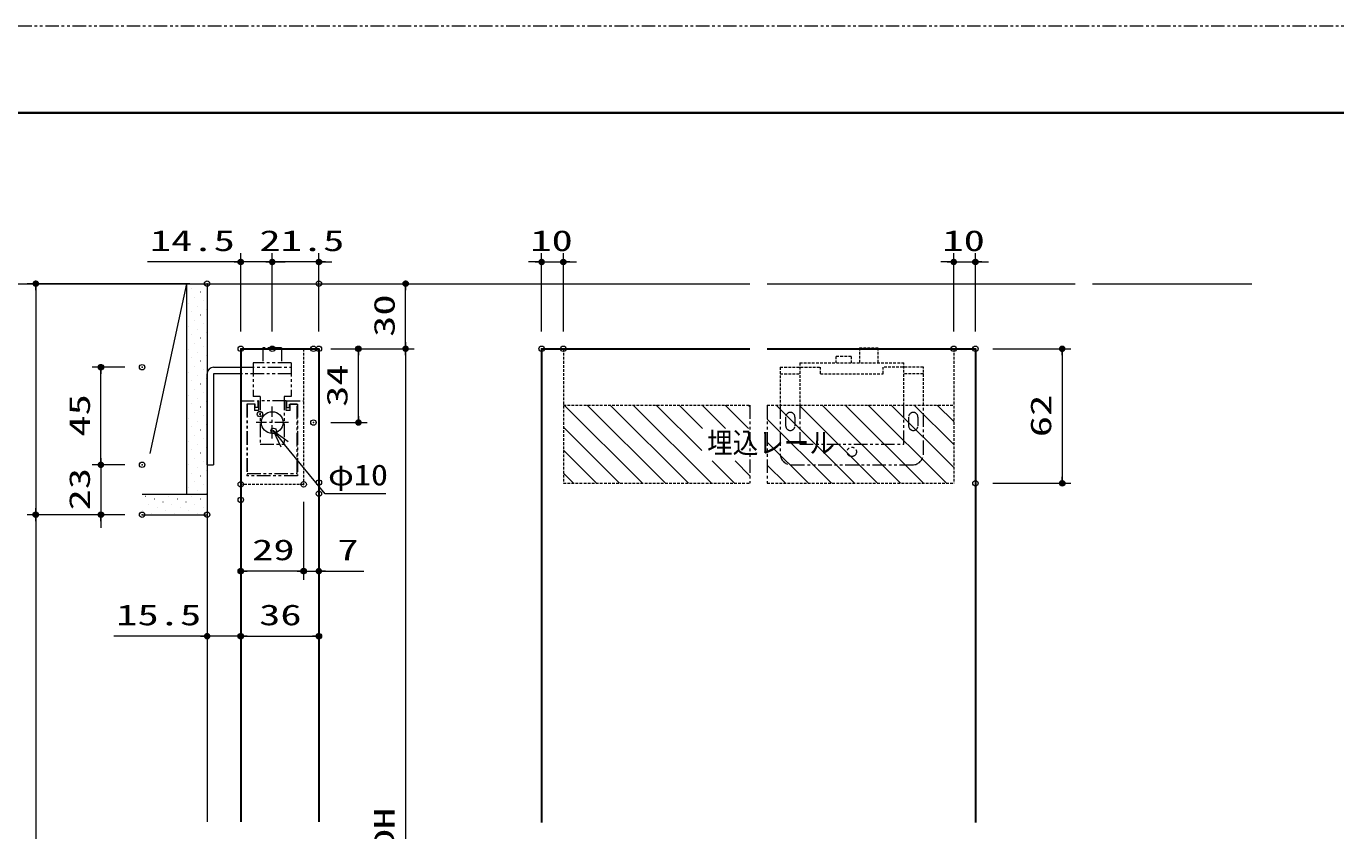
# Model space of a CAD drawing. Units: millimetres, scale not verified. Extents: x -1306 to 1306, y -607 to 607.
# Drawn here: x -866 to -262, y 223 to 594 of the extents above; entities that cross this region are included whole.
import ezdxf
from ezdxf.enums import TextEntityAlignment as Align

# ---------------------------------------------------------------- set-up
doc = ezdxf.new("R2010")
doc.units = ezdxf.units.MM
doc.header["$LTSCALE"] = 5
doc.header["$PDMODE"] = 32
doc.header["$PDSIZE"] = 2.5
for name, pattern in [('USER1', [0.375, 0.25, -0.125]), ('USER2', [2.5, 1.25, -0.25, 0.25, -0.25, 0.25, -0.25]), ('USER3', [2, 1.25, -0.25, 0.25, -0.25])]:
    doc.linetypes.add(name, pattern=pattern)
for name, color, linetype, lineweight in [('0-1_線(黄)', 2, 'Continuous', 15), ('0-2_点線(水)', 4, 'USER1', 9), ('0-3_ハッチング', 6, 'Continuous', 9), ('0-4_線(白)', 7, 'Continuous', 30), ('0-5_線(水)', 4, 'Continuous', 9), ('0-6_寸法線', 3, 'Continuous', 13), ('0-7_0', 3, 'Continuous', 25), ('0-8_DEFPOINTS', 7, 'Continuous', 5), ('0-9_陰線', 1, 'USER2', 9), ('0-A_中心線', 3, 'USER3', 9), ('0-E_図面枠', 7, 'Continuous', 35)]:
    doc.layers.add(name, color=color, linetype=linetype, lineweight=lineweight)
doc.styles.add('ＭＳ ゴシック', font='')
doc.styles.get('ＭＳ ゴシック').set_extended_font_data('MS Gothic')

# ---------------------------------------------------------------- blocks, each defined once
blk = doc.blocks.new('_DOT')
at = {"layer": '0-7_0'}
blk.add_line((-2.5, 0), (-5, 0), dxfattribs=at)
for points in [[(0, 0), (-2.5, 0), (-2.48, 0.313)], [(0, 0), (-2.48, -0.313), (-2.5, 0)], [(0, 0), (-2.48, 0.313), (-2.421, 0.622)], [(0, 0), (-2.421, -0.622), (-2.48, -0.313)], [(0, 0), (-2.421, 0.622), (-2.324, 0.92)], [(0, 0), (-2.324, -0.92), (-2.421, -0.622)], [(0, 0), (-2.324, 0.92), (-2.191, 1.204)], [(0, 0), (-2.191, -1.204), (-2.324, -0.92)], [(0, 0), (-2.191, 1.204), (-2.023, 1.469)], [(0, 0), (-2.023, -1.469), (-2.191, -1.204)], [(0, 0), (-2.023, 1.469), (-1.822, 1.711)], [(0, 0), (-1.822, -1.711), (-2.023, -1.469)], [(0, 0), (-1.822, 1.711), (-1.594, 1.926)], [(0, 0), (-1.594, -1.926), (-1.822, -1.711)], [(0, 0), (-1.594, 1.926), (-1.34, 2.111)], [(0, 0), (-1.34, -2.111), (-1.594, -1.926)], [(0, 0), (-1.34, 2.111), (-1.064, 2.262)], [(0, 0), (-1.064, -2.262), (-1.34, -2.111)], [(0, 0), (-1.064, 2.262), (-0.773, 2.378)], [(0, 0), (-0.773, -2.378), (-1.064, -2.262)], [(0, 0), (-0.773, 2.378), (-0.468, 2.456)], [(0, 0), (-0.468, -2.456), (-0.773, -2.378)], [(0, 0), (-0.468, 2.456), (-0.157, 2.495)], [(0, 0), (-0.157, -2.495), (-0.468, -2.456)], [(0, 0), (-0.157, 2.495), (0.157, 2.495)], [(0, 0), (0.157, -2.495), (-0.157, -2.495)], [(0, 0), (0.157, 2.495), (0.468, 2.456)], [(0, 0), (0.468, 2.456), (0.773, 2.378)], [(0, 0), (0.773, 2.378), (1.064, 2.262)], [(0, 0), (1.064, 2.262), (1.34, 2.111)], [(0, 0), (1.34, 2.111), (1.594, 1.926)], [(0, 0), (1.594, 1.926), (1.822, 1.711)], [(0, 0), (1.822, 1.711), (2.023, 1.469)], [(0, 0), (2.023, 1.469), (2.191, 1.204)], [(0, 0), (2.191, 1.204), (2.324, 0.92)], [(0, 0), (2.324, 0.92), (2.421, 0.622)], [(0, 0), (2.421, 0.622), (2.48, 0.313)], [(0, 0), (2.48, 0.313), (2.5, 0)], [(0, 0), (0.468, -2.456), (0.157, -2.495)], [(0, 0), (0.773, -2.378), (0.468, -2.456)], [(0, 0), (1.064, -2.262), (0.773, -2.378)], [(0, 0), (1.34, -2.111), (1.064, -2.262)], [(0, 0), (1.594, -1.926), (1.34, -2.111)], [(0, 0), (1.822, -1.711), (1.594, -1.926)], [(0, 0), (2.023, -1.469), (1.822, -1.711)], [(0, 0), (2.191, -1.204), (2.023, -1.469)], [(0, 0), (2.324, -0.92), (2.191, -1.204)], [(0, 0), (2.421, -0.622), (2.324, -0.92)], [(0, 0), (2.48, -0.313), (2.421, -0.622)], [(0, 0), (2.5, 0), (2.48, -0.313)]]:
    blk.add_solid(points, dxfattribs=at)
blk = doc.blocks.new('_Open30')
at = {"layer": '0-7_0', "lineweight": 9}
blk.add_line((0, 0), (-5, 0), dxfattribs=at)
blk.add_lwpolyline([(-5, 1.34), (0, 0), (-5, -1.34)], dxfattribs=at)

msp = doc.modelspace()

# ---------------------------------------------------------------- linework, layer by layer
at = {"layer": '0-1_線(黄)'}
for p, q in [((-1230.084, 475.316), (-531.867, 475.316)), ((-791.604, 475.316), (-808.604, 396.983)), ((-791.604, 475.316), (-791.604, 378.316)), ((-782.104, 475.316), (-782.104, 368.816)), ((-523.867, 475.316), (-381.867, 475.316)), ((-373.867, 475.316), (-300.409, 475.316)), ((-779.104, 436.816), (-766.604, 436.816)), ((-782.104, 391.816), (-782.104, 433.816)), ((-782.104, 391.816), (-782.104, 433.816)), ((-782.104, 391.816), (-779.104, 391.816)), ((-812.104, 378.316), (-782.104, 378.316)), ((-812.104, 368.816), (-782.104, 368.816))]:
    msp.add_line(p, q, dxfattribs=at)
msp.add_lwpolyline([(-766.604, 433.816), (-779.104, 433.816), (-779.104, 391.816)], dxfattribs=at)
msp.add_arc((-779.104, 433.816), 3, 90, 180, dxfattribs=at)
at = {"layer": '0-2_点線(水)'}
for p, q in [((-617.866, 445.316), (-617.866, 383.316)), ((-485.168, 441.816), (-485.168, 438.816)), ((-481.368, 445.816), (-481.368, 438.816)), ((-437.868, 445.316), (-437.868, 383.316)), ((-517.868, 436.816), (-499.368, 436.816)), ((-517.868, 436.816), (-517.868, 419.316)), ((-508.868, 438.816), (-460.868, 438.816)), ((-508.868, 438.816), (-508.868, 419.316)), ((-499.368, 433.816), (-499.368, 436.816)), ((-451.868, 436.816), (-470.368, 436.816)), ((-470.368, 433.816), (-470.368, 436.816)), ((-460.868, 419.316), (-460.868, 438.816)), ((-451.868, 419.316), (-451.868, 436.816)), ((-517.868, 433.816), (-508.868, 433.816)), ((-499.368, 433.816), (-470.368, 433.816)), ((-451.868, 433.816), (-460.868, 433.816)), ((-617.866, 419.316), (-531.867, 419.316)), ((-523.867, 419.316), (-437.868, 419.316)), ((-617.866, 383.316), (-531.867, 383.316)), ((-523.867, 383.316), (-437.868, 383.316))]:
    msp.add_line(p, q, dxfattribs=at)
for points in [[(-737.604, 445.316), (-737.604, 382.816), (-766.604, 382.816)], [(-485.168, 441.816), (-492.168, 441.816), (-492.168, 438.816)], [(-481.368, 445.816), (-472.868, 445.816), (-472.868, 438.816)]]:
    msp.add_lwpolyline(points, dxfattribs=at)
at = {"layer": '0-3_ハッチング'}
for p, q in [((-789.241, 472.9), (-789.191, 472.9)), ((-785.264, 471.575), (-785.214, 471.575)), ((-782.612, 474.226), (-782.562, 474.226)), ((-790.567, 466.271), (-790.517, 466.271)), ((-787.915, 468.923), (-787.865, 468.923)), ((-783.938, 467.597), (-783.888, 467.597)), ((-789.241, 462.294), (-789.191, 462.294)), ((-786.589, 464.945), (-786.539, 464.945)), ((-785.264, 460.968), (-785.214, 460.968)), ((-782.612, 463.62), (-782.562, 463.62)), ((-790.567, 455.665), (-790.517, 455.665)), ((-787.915, 458.316), (-787.865, 458.316)), ((-786.589, 454.339), (-786.539, 454.339)), ((-783.938, 456.991), (-783.888, 456.991)), ((-782.612, 453.013), (-782.562, 453.013)), ((-789.241, 451.687), (-789.191, 451.687)), ((-787.915, 447.71), (-787.865, 447.71)), ((-785.264, 450.361), (-785.214, 450.361)), ((-790.567, 445.058), (-790.517, 445.058)), ((-789.241, 441.081), (-789.191, 441.081)), ((-786.589, 443.732), (-786.539, 443.732)), ((-783.938, 446.384), (-783.888, 446.384)), ((-782.612, 442.406), (-782.562, 442.406)), ((-787.915, 437.103), (-787.865, 437.103)), ((-785.264, 439.755), (-785.214, 439.755)), ((-783.938, 435.777), (-783.888, 435.777)), ((-790.567, 434.452), (-790.517, 434.452)), ((-789.241, 430.474), (-789.191, 430.474)), ((-786.589, 433.126), (-786.539, 433.126)), ((-785.264, 429.148), (-785.214, 429.148)), ((-782.612, 431.8), (-782.562, 431.8)), ((-790.567, 423.845), (-790.517, 423.845)), ((-787.915, 426.497), (-787.865, 426.497)), ((-783.938, 425.171), (-783.888, 425.171)), ((-789.241, 419.867), (-789.191, 419.867)), ((-786.589, 422.519), (-786.539, 422.519)), ((-785.264, 418.542), (-785.214, 418.542)), ((-782.612, 421.193), (-782.562, 421.193)), ((-581.435, 383.316), (-617.435, 419.316)), ((-570.828, 383.316), (-606.828, 419.316)), ((-560.222, 383.316), (-596.222, 419.316)), ((-549.615, 383.316), (-585.615, 419.316)), ((-554.067, 398.375), (-575.009, 419.316)), ((-553.718, 408.632), (-564.402, 419.316)), ((-543.111, 408.632), (-553.795, 419.316)), ((-532.505, 408.632), (-543.189, 419.316)), ((-531.867, 418.601), (-532.582, 419.316)), ((-483.69, 383.316), (-519.69, 419.316)), ((-473.083, 383.316), (-509.083, 419.316)), ((-462.477, 383.316), (-498.477, 419.316)), ((-451.87, 383.316), (-487.87, 419.316)), ((-441.263, 383.316), (-477.263, 419.316)), ((-437.868, 390.528), (-466.657, 419.316)), ((-437.868, 401.134), (-456.05, 419.316)), ((-437.868, 411.741), (-445.444, 419.316)), ((-790.567, 413.238), (-790.517, 413.238)), ((-787.915, 415.89), (-787.865, 415.89)), ((-786.589, 411.912), (-786.539, 411.912)), ((-783.938, 414.564), (-783.888, 414.564)), ((-494.296, 383.316), (-523.867, 412.887)), ((-789.241, 409.261), (-789.191, 409.261)), ((-787.915, 405.283), (-787.865, 405.283)), ((-785.264, 407.935), (-785.214, 407.935)), ((-782.612, 410.587), (-782.562, 410.587)), ((-592.042, 383.316), (-617.866, 409.141)), ((-790.567, 402.632), (-790.517, 402.632)), ((-789.241, 398.654), (-789.191, 398.654)), ((-786.589, 401.306), (-786.539, 401.306)), ((-783.938, 403.958), (-783.888, 403.958)), ((-782.612, 399.98), (-782.562, 399.98)), ((-602.648, 383.316), (-617.866, 398.534)), ((-504.903, 383.316), (-523.867, 402.28)), ((-787.915, 394.677), (-787.865, 394.677)), ((-785.264, 397.328), (-785.214, 397.328)), ((-783.938, 393.351), (-783.888, 393.351)), ((-539.009, 383.316), (-549.324, 393.632)), ((-531.867, 386.781), (-538.718, 393.632)), ((-790.567, 392.025), (-790.517, 392.025)), ((-789.241, 388.048), (-789.191, 388.048)), ((-786.589, 390.699), (-786.539, 390.699)), ((-785.264, 386.722), (-785.214, 386.722)), ((-782.612, 389.373), (-782.562, 389.373)), ((-613.255, 383.316), (-617.866, 387.928)), ((-515.51, 383.316), (-523.867, 391.674)), ((-790.567, 381.418), (-790.517, 381.418)), ((-787.915, 384.07), (-787.865, 384.07)), ((-783.938, 382.744), (-783.888, 382.744)), ((-810.454, 377.441), (-810.404, 377.441)), ((-806.477, 376.115), (-806.427, 376.115)), ((-802.499, 374.789), (-802.449, 374.789)), ((-799.848, 377.441), (-799.798, 377.441)), ((-795.87, 376.115), (-795.82, 376.115)), ((-791.893, 374.789), (-791.843, 374.789)), ((-789.241, 377.441), (-789.191, 377.441)), ((-786.589, 380.093), (-786.539, 380.093)), ((-785.264, 376.115), (-785.214, 376.115)), ((-782.612, 378.767), (-782.562, 378.767)), ((-811.78, 370.812), (-811.73, 370.812)), ((-809.128, 373.464), (-809.078, 373.464)), ((-807.803, 369.486), (-807.753, 369.486)), ((-805.151, 372.138), (-805.101, 372.138)), ((-801.174, 370.812), (-801.124, 370.812)), ((-798.522, 373.464), (-798.472, 373.464)), ((-797.196, 369.486), (-797.146, 369.486)), ((-794.544, 372.138), (-794.494, 372.138)), ((-790.567, 370.812), (-790.517, 370.812)), ((-787.915, 373.464), (-787.865, 373.464)), ((-786.589, 369.486), (-786.539, 369.486)), ((-783.938, 372.138), (-783.888, 372.138))]:
    msp.add_line(p, q, dxfattribs=at)
at = {"layer": '0-4_線(白)'}
for p, q in [((-766.604, 445.316), (-766.604, 227.24)), ((-627.866, 445.316), (-627.866, 227.002)), ((-627.866, 445.316), (-531.867, 445.316)), ((-523.867, 445.316), (-427.868, 445.316)), ((-427.868, 445.316), (-427.868, 227.002))]:
    msp.add_line(p, q, dxfattribs=at)
msp.add_lwpolyline([(-766.604, 445.316), (-730.604, 445.316), (-730.604, 227.24)], dxfattribs=at)
at = {"layer": '0-5_線(水)'}
msp.add_line((-782.104, 368.816), (-782.104, 227.24), dxfattribs=at)
msp.add_circle((-752.104, 411.316), 5, dxfattribs=at)
at = {"layer": '0-6_寸法線'}
for p, q in [((-766.604, 453.316), (-766.604, 489.316)), ((-752.104, 453.316), (-752.104, 489.316)), ((-752.104, 453.316), (-752.104, 489.316)), ((-730.604, 453.316), (-730.604, 489.316)), ((-627.866, 453.316), (-627.866, 489.316)), ((-617.866, 453.316), (-617.866, 489.316)), ((-437.868, 453.316), (-437.868, 489.316)), ((-427.868, 453.316), (-427.868, 489.316)), ((-769.604, 485.316), (-809.652, 485.316)), ((-752.104, 485.316), (-766.604, 485.316)), ((-755.104, 485.316), (-758.104, 485.316)), ((-730.604, 485.316), (-752.104, 485.316)), ((-749.104, 485.316), (-746.104, 485.316)), ((-727.604, 485.316), (-724.604, 485.316)), ((-630.866, 485.316), (-633.866, 485.316)), ((-627.866, 485.316), (-617.866, 485.316)), ((-614.866, 485.316), (-611.866, 485.316)), ((-440.868, 485.316), (-443.868, 485.316)), ((-437.868, 485.316), (-427.868, 485.316)), ((-424.868, 485.316), (-421.868, 485.316)), ((-790.104, 475.316), (-865.104, 475.316)), ((-861.104, 472.316), (-861.104, 371.816)), ((-722.604, 475.316), (-686.604, 475.316)), ((-690.604, 448.316), (-690.604, 472.316)), ((-725.104, 445.316), (-708.354, 445.316)), ((-722.604, 445.316), (-686.604, 445.316)), ((-722.604, 445.316), (-686.604, 445.316)), ((-712.354, 414.316), (-712.354, 442.316)), ((-690.604, 442.316), (-690.604, 6.316)), ((-419.868, 445.316), (-383.868, 445.316)), ((-387.868, 442.316), (-387.868, 386.316)), ((-820.104, 436.816), (-835.104, 436.816)), ((-831.104, 394.816), (-831.104, 433.816)), ((-725.104, 411.316), (-708.354, 411.316)), ((-831.104, 394.816), (-831.104, 397.816)), ((-820.104, 391.816), (-835.104, 391.816)), ((-820.104, 391.816), (-835.104, 391.816)), ((-831.104, 391.816), (-831.104, 368.816)), ((-419.868, 383.316), (-383.868, 383.316)), ((-766.604, 374.816), (-766.604, 338.816)), ((-766.604, 374.816), (-766.604, 308.816)), ((-737.604, 374.816), (-737.604, 338.816)), ((-737.604, 374.816), (-737.604, 338.816)), ((-730.604, 375.637), (-730.604, 338.816)), ((-820.104, 368.816), (-865.104, 368.816)), ((-820.104, 368.816), (-865.104, 368.816)), ((-820.104, 368.816), (-835.104, 368.816)), ((-730.604, 370.51), (-730.604, 308.816)), ((-861.104, 365.816), (-861.104, -1.684)), ((-831.104, 365.816), (-831.104, 362.816)), ((-766.604, 367.642), (-766.604, 308.816)), ((-782.104, 360.816), (-782.104, 308.816)), ((-740.604, 342.816), (-763.604, 342.816)), ((-740.604, 342.816), (-743.604, 342.816)), ((-737.604, 342.816), (-730.604, 342.816)), ((-727.604, 342.816), (-709.937, 342.816)), ((-785.104, 312.816), (-825.152, 312.816)), ((-766.604, 312.816), (-782.104, 312.816)), ((-763.604, 312.816), (-733.604, 312.816)), ((-763.604, 312.816), (-760.604, 312.816))]:
    msp.add_line(p, q, dxfattribs=at)
at = {"layer": '0-6_寸法線', "lineweight": 9}
msp.add_lwpolyline([(-699.701, 378.51), (-727.739, 378.51), (-746.368, 401.259)], dxfattribs=at)
at = {"layer": '0-8_DEFPOINTS'}
for p in [(-766.604, 485.316), (-730.604, 485.316), (-617.866, 485.316), (-427.868, 485.316), (-782.104, 475.316), (-730.604, 475.316), (-690.604, 475.316), (-766.604, 445.316), (-752.104, 445.316), (-733.104, 445.316), (-730.604, 445.316), (-730.604, 445.316), (-712.354, 445.316), (-627.866, 445.316), (-617.866, 445.316), (-437.868, 445.316), (-427.868, 445.316), (-427.868, 445.316), (-831.104, 436.816), (-812.104, 436.816), (-757.772, 415.185), (-733.104, 411.316), (-751.436, 407.448), (-812.104, 391.816), (-766.604, 382.816), (-737.604, 382.816), (-730.604, 383.637), (-427.868, 383.316), (-387.868, 383.316), (-766.604, 375.642), (-730.604, 378.51), (-861.104, 368.816), (-831.104, 368.816), (-812.104, 368.816), (-782.104, 368.816), (-766.604, 342.816), (-737.604, 342.816), (-766.604, 312.816), (-730.604, 312.816)]:
    msp.add_point(p, dxfattribs=at)
at = {"layer": '0-9_陰線', "color": 4}
msp.add_line((387.036, 594), (-1292.964, 594), dxfattribs=at)
at = {"layer": '0-9_陰線'}
for p, q in [((-747.854, 445.816), (-747.854, 438.816)), ((-743.304, 438.816), (-743.304, 423.316)), ((-757.604, 423.316), (-760.904, 423.316)), ((-757.604, 423.316), (-757.604, 401.316)), ((-746.604, 423.316), (-746.604, 401.316)), ((-743.304, 423.316), (-746.604, 423.316)), ((-766.604, 421.316), (-758.704, 421.316)), ((-766.604, 382.816), (-766.604, 421.316)), ((-760.304, 419.816), (-763.604, 419.816)), ((-760.304, 419.816), (-760.304, 416.816)), ((-758.504, 416.816), (-760.304, 416.816)), ((-745.704, 421.316), (-758.504, 421.316)), ((-758.504, 421.316), (-758.504, 416.816)), ((-745.704, 416.816), (-745.704, 421.316)), ((-743.904, 416.816), (-745.704, 416.816)), ((-745.504, 421.316), (-737.604, 421.316)), ((-740.604, 419.816), (-743.904, 419.816)), ((-743.904, 416.816), (-743.904, 419.816)), ((-531.867, 419.316), (-531.867, 383.316)), ((-523.867, 419.316), (-523.867, 383.316)), ((-517.868, 419.316), (-517.868, 396.816)), ((-451.868, 396.816), (-451.868, 419.316)), ((-515.368, 413.816), (-515.368, 409.816)), ((-511.068, 413.816), (-511.068, 409.816)), ((-458.668, 413.816), (-458.668, 409.816)), ((-454.368, 413.816), (-454.368, 409.816)), ((-757.604, 401.316), (-746.604, 401.316)), ((-740.404, 386.816), (-763.804, 386.816)), ((-512.868, 391.816), (-456.868, 391.816))]:
    msp.add_line(p, q, dxfattribs=at)
for points in [[(-747.854, 445.816), (-756.354, 445.816), (-756.354, 438.816)], [(-766.604, 436.816), (-743.304, 436.816), (-743.304, 433.816), (-766.604, 433.816)], [(-743.304, 438.816), (-760.904, 438.816), (-760.904, 423.316)], [(-758.704, 421.316), (-758.704, 418.316), (-760.004, 418.316), (-760.004, 419.816), (-763.804, 419.816), (-763.804, 386.816)], [(-763.604, 419.816), (-763.604, 387.816), (-740.604, 387.816), (-740.604, 419.816)], [(-745.504, 421.316), (-745.504, 418.316), (-744.204, 418.316), (-744.204, 419.816), (-740.404, 419.816), (-740.404, 386.816)], [(-508.868, 419.316), (-508.868, 401.316), (-460.868, 401.316), (-460.868, 419.316)]]:
    msp.add_lwpolyline(points, dxfattribs=at)
msp.add_circle((-484.868, 397.816), 2.15, dxfattribs=at)
for centre, radius, start, end in [((-513.218, 413.816), 2.15, 0, 180), ((-456.518, 413.816), 2.15, 0, 180), ((-513.218, 409.816), 2.15, 180, 0), ((-456.518, 409.816), 2.15, 180, 0), ((-512.868, 396.816), 5, 180, 270), ((-456.868, 396.816), 5, 270, 0)]:
    msp.add_arc(centre, radius, start, end, dxfattribs=at)
at = {"layer": '0-A_中心線'}
for p, q in [((-752.104, 403.881), (-752.104, 418.752)), ((-744.669, 411.316), (-759.539, 411.316))]:
    msp.add_line(p, q, dxfattribs=at)
at = {"layer": '0-E_図面枠'}
msp.add_lwpolyline([(-1252.964, -554), (347.036, -554), (347.036, 554), (-1252.964, 554)], close=True, dxfattribs=at)

# ---------------------------------------------------------------- block references
at = {"layer": '0-6_寸法線', "xscale": 0.6, "yscale": 0.6}
for p in [(-766.604, 485.316), (-752.104, 485.316), (-627.866, 485.316), (-437.868, 485.316), (-737.604, 342.816), (-737.604, 342.816), (-782.104, 312.816), (-730.604, 312.816)]:
    msp.add_blockref('_DOT', p, dxfattribs=at)
at = {"layer": '0-6_寸法線'}
for name, p, xscale, yscale, rotation in [('_DOT', (-752.104, 485.316), 0.6, 0.6, 180), ('_DOT', (-730.604, 485.316), 0.6, 0.6, 180), ('_DOT', (-617.866, 485.316), 0.6, 0.6, 180), ('_DOT', (-427.868, 485.316), 0.6, 0.6, 180), ('_DOT', (-861.104, 475.316), 0.6, 0.6, 90), ('_DOT', (-690.604, 475.316), 0.6, 0.6, 90), ('_DOT', (-690.604, 445.316), 0.6, 0.6, 270), ('_DOT', (-712.354, 445.316), 0.6, 0.6, 90), ('_DOT', (-690.604, 445.316), 0.6, 0.6, 90), ('_DOT', (-387.868, 445.316), 0.6, 0.6, 90), ('_DOT', (-831.104, 436.816), 0.6, 0.6, 90), ('_DOT', (-712.354, 411.316), 0.6, 0.6, 270), ('_Open30', (-751.436, 407.448), 1.6, 1.6, 129.31389), ('_DOT', (-831.104, 391.816), 0.6, 0.6, 270), ('_DOT', (-831.104, 391.816), 0.6, 0.6, 270), ('_DOT', (-387.868, 383.316), 0.6, 0.6, 270), ('_DOT', (-861.104, 368.816), 0.6, 0.6, 270), ('_DOT', (-861.104, 368.816), 0.6, 0.6, 90), ('_DOT', (-831.104, 368.816), 0.6, 0.6, 90), ('_DOT', (-766.604, 342.816), 0.6, 0.6, 180), ('_DOT', (-730.604, 342.816), 0.6, 0.6, 180), ('_DOT', (-766.604, 312.816), 0.6, 0.6, 180), ('_DOT', (-766.604, 312.816), 0.6, 0.6, 180)]:
    msp.add_blockref(name, p, dxfattribs=dict(at, xscale=xscale, yscale=yscale, rotation=rotation))

# ---------------------------------------------------------------- texts
at = {"layer": '0-6_寸法線', "style": 'ＭＳ ゴシック'}
for s, height, width, p in [('14.5', 9.604, 1.5, (-808.509, 487.466)), ('21.5', 9.604, 1.5, (-758.021, 487.466)), ('10', 9.604, 1.5, (-633.104, 487.466)), ('10', 9.604, 1.5, (-443.106, 487.466)), ('埋込レール', 9.604, 0.9, (-551.567, 394.282)), ('φ10', 9.621, 1.2, (-726.368, 379.46)), ('29', 9.604, 1.5, (-761.39, 344.966)), ('7', 9.604, 1.5, (-722.033, 344.966)), ('15.5', 9.604, 1.5, (-824.009, 314.966)), ('36', 9.604, 1.5, (-758.128, 314.966))]:
    msp.add_text(s, height=height, dxfattribs=dict(at, width=width)).set_placement(p, align=Align.BOTTOM_LEFT)
at = {"layer": '0-6_寸法線', "style": 'ＭＳ ゴシック', "width": 1.5}
for s, p in [('30', (-692.754, 450.793)), ('34', (-714.504, 418.555)), ('45', (-833.254, 404.793)), ('62', (-390.018, 404.555)), ('23', (-833.254, 370.793)), ('DH', (-692.754, 214.078))]:
    msp.add_text(s, height=9.604, rotation=90, dxfattribs=at).set_placement(p, align=Align.BOTTOM_LEFT)

doc.saveas('drawing.dxf')
